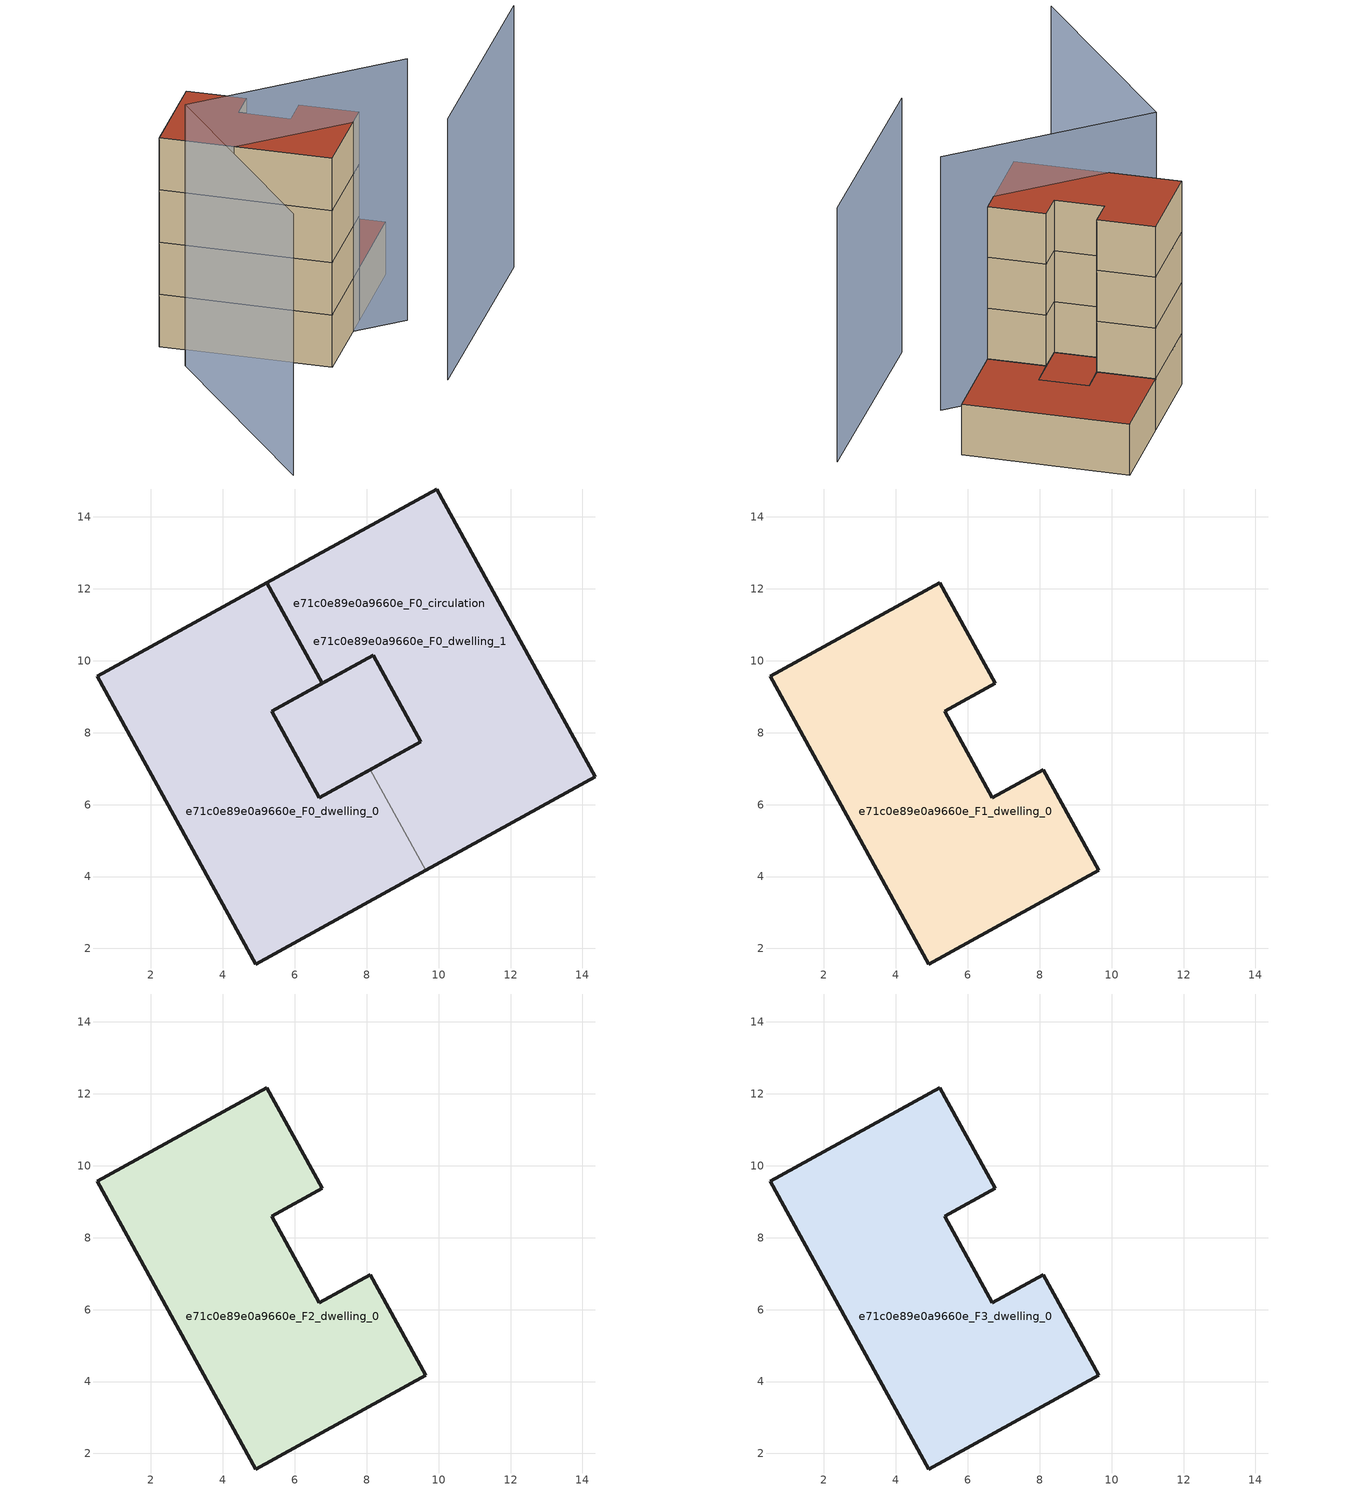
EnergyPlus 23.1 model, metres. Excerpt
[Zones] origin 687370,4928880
e71c0e89e0a9660e_F0_dwelling_0
 floor ground (EU_floor_Construction): 6.77,9.37 5.35,8.59 6.08,7.28 6.68,6.19 8.09,6.97 9.64,4.17 4.92,1.57 0.51,9.57 5.23,12.17 z0; 8.19,10.15 9.51,7.75 8.09,6.97 6.68,6.19 6.08,7.28 5.35,8.59 z0
 wall outside (EU_wall_Construction): 8.09,6.97 6.68,6.19 5.35,8.59 6.77,9.37 5.23,12.17 0.51,9.57 4.92,1.57 9.64,4.17 z0:3
 wall to e71c0e89e0a9660e_F0_dwelling_1 (EU_wall_Construction): 9.64,4.17 8.09,6.97 z0:3
 roof outside (EU_floor_Construction): 9.51,7.75 8.19,10.15 5.35,8.59 6.68,6.19 8.09,6.97 z3
e71c0e89e0a9660e_F0_dwelling_1
 floor ground (EU_floor_Construction): 9.95,14.77 14.36,6.77 9.64,4.17 8.09,6.97 9.51,7.75 8.19,10.15 6.77,9.37 5.23,12.17 z0; 8.19,10.15 9.51,7.75 8.09,6.97 6.68,6.19 5.35,8.59 z0
 wall outside (EU_wall_Construction): 9.64,4.17 14.36,6.77 9.95,14.77 5.23,12.17 6.77,9.37 8.19,10.15 9.51,7.75 8.09,6.97 z0:3
 roof outside (EU_roof_Construction): 9.51,7.75 8.19,10.15 5.35,8.59 6.68,6.19 8.09,6.97 z3; 14.36,6.77 9.95,14.77 5.23,12.17 6.77,9.37 8.19,10.15 9.51,7.75 8.09,6.97 9.64,4.17 z3
e71c0e89e0a9660e_F0_circulation
 floor ground (EU_floor_Construction): 8.19,10.15 9.51,7.75 8.09,6.97 6.68,6.19 6.08,7.28 5.35,8.59 z0; 6.77,9.37 5.35,8.59 6.68,6.19 8.09,6.97 9.64,4.17 4.92,1.57 0.51,9.57 5.23,12.17 z0; 9.95,14.77 14.36,6.77 9.64,4.17 8.09,6.97 9.51,7.75 8.19,10.15 6.77,9.37 5.23,12.17 z0
 wall outside (EU_wall_Construction): 9.51,7.75 8.19,10.15 5.35,8.59 6.68,6.19 9.51,7.75 z0:3
 roof outside (EU_roof_Construction): 9.51,7.75 8.19,10.15 5.35,8.59 6.08,7.28 6.68,6.19 8.09,6.97 z3; 9.64,4.17 8.09,6.97 6.68,6.19 5.35,8.59 6.77,9.37 5.23,12.17 0.51,9.57 4.92,1.57 z3; 14.36,6.77 9.95,14.77 5.23,12.17 6.77,9.37 8.19,10.15 9.51,7.75 8.09,6.97 9.64,4.17 z3
e71c0e89e0a9660e_F1_dwelling_0
 floor to e71c0e89e0a9660e_F0_dwelling_0 (EU_floor_Construction): 6.77,9.37 5.35,8.59 6.08,7.28 6.68,6.19 8.09,6.97 9.64,4.17 4.92,1.57 0.51,9.57 5.23,12.17 z3
 wall outside (EU_wall_Construction): 4.92,1.57 9.64,4.17 8.09,6.97 6.68,6.19 5.35,8.59 6.77,9.37 5.23,12.17 0.51,9.57 4.92,1.57 z3:6
e71c0e89e0a9660e_F2_dwelling_0
 floor to e71c0e89e0a9660e_F1_dwelling_0 (EU_floor_Construction): 6.77,9.37 5.35,8.59 6.68,6.19 8.09,6.97 9.64,4.17 4.92,1.57 0.51,9.57 5.23,12.17 z6
 wall outside (EU_wall_Construction): 4.92,1.57 9.64,4.17 8.09,6.97 6.68,6.19 5.35,8.59 6.77,9.37 5.23,12.17 0.51,9.57 4.92,1.57 z6:9
e71c0e89e0a9660e_F3_dwelling_0
 floor to e71c0e89e0a9660e_F2_dwelling_0 (EU_floor_Construction): 6.77,9.37 5.35,8.59 6.68,6.19 8.09,6.97 9.64,4.17 4.92,1.57 0.51,9.57 5.23,12.17 z9
 wall outside (EU_wall_Construction): 4.92,1.57 9.64,4.17 8.09,6.97 6.68,6.19 5.35,8.59 6.77,9.37 5.23,12.17 0.51,9.57 4.92,1.57 z9:12
 roof outside (EU_roof_Construction): 9.64,4.17 8.09,6.97 6.68,6.19 5.35,8.59 6.77,9.37 5.23,12.17 0.51,9.57 4.92,1.57 z12
shading: 7.95,-3.67 19.42,2.58 / -5.2,-5.28 -0.14,7.13 / -0.14,7.13 11.38,2.44 z0:15
[Building]
EU S2 Campaign: North Axis=0; Terrain=City; Solar Distribution=FullExterior
[Site:Location]
Bologna: Latitude=44.5; Longitude=11.25; Time Zone=1; Elevation=37
[SizingPeriod:WeatherFileDays]
AnnualSizingPeriod: Begin Month=1; Begin Day of Month=1; End Month=12; End Day of Month=31; Day of Week for Start Day=Monday; Use Weather File Daylight Saving Period=No; Use Weather File Rain and Snow Indicators=No
[MATERIAL]
EU_InternalMass_Material: Roughness=MediumRough; Thickness=0.1; Conductivity=1; Density=1800; Specific Heat=900; Thermal Absorptance=0.9; Solar Absorptance=0.7; Visible Absorptance=0.7
[MATERIAL:NOMASS] Roughness=MediumRough; Thermal Absorptance=0.9; Solar Absorptance=0.7; Visible Absorptance=0.7
Name | Thermal Resistance
EU_wall_NoMass | 0.937881
EU_roof_NoMass | 0.548572
EU_floor_NoMass | 0.71348
[CONSTRUCTION]
EU_wall_Construction: EU_wall_NoMass
EU_roof_Construction: EU_roof_NoMass
EU_floor_Construction: EU_floor_NoMass
EU_InternalMass_Construction: EU_InternalMass_Material
[ZONE] Type=1; Multiplier=1; Ceiling Height=autocalculate; Floor Area=autocalculate; Part of Total Floor Area=Yes
Name | Volume
e71c0e89e0a9660e_F0_dwelling_0 | 161.045
e71c0e89e0a9660e_F1_dwelling_0; e71c0e89e0a9660e_F2_dwelling_0; e71c0e89e0a9660e_F3_dwelling_0 | 134.451
e71c0e89e0a9660e_F0_dwelling_1 | 161.046
e71c0e89e0a9660e_F0_circulation | 295.496
[INTERNALMASS] Construction=EU_InternalMass_Construction
Name | Zone or ZoneList | Surface Area
e71c0e89e0a9660e_F0_dwelling_0_EU_InternalMass | e71c0e89e0a9660e_F0_dwelling_0 | 44.8169
e71c0e89e0a9660e_F0_dwelling_1_EU_InternalMass | e71c0e89e0a9660e_F0_dwelling_1 | 44.8169
e71c0e89e0a9660e_F1_dwelling_0_EU_InternalMass | e71c0e89e0a9660e_F1_dwelling_0 | 98.5593
e71c0e89e0a9660e_F2_dwelling_0_EU_InternalMass | e71c0e89e0a9660e_F2_dwelling_0 | 98.5593
e71c0e89e0a9660e_F3_dwelling_0_EU_InternalMass | e71c0e89e0a9660e_F3_dwelling_0 | 98.5593
[OTHEREQUIPMENT] Fuel Type=Electricity; Design Level Calculation Method=Watts/Area; Power per Zone Floor Area=1; Fraction Latent=0; Fraction Radiant=0; Fraction Lost=0; Carbon Dioxide Generation Rate=0; EndUse Subcategory=EU_Step8_InternalGains
Name | Zone or ZoneList or Space or SpaceList | Schedule
EU_Step8_InternalGain_e71c0e89e0a9660e_F0_dwelling_0_f000 | e71c0e89e0a9660e_F0_dwelling_0 | EU_Step8_GainSchedule_e71c0e89e0a9660e_F0_dwelling_0_f000
EU_Step8_InternalGain_e71c0e89e0a9660e_F0_dwelling_1_f000 | e71c0e89e0a9660e_F0_dwelling_1 | EU_Step8_GainSchedule_e71c0e89e0a9660e_F0_dwelling_1_f000
EU_Step8_InternalGain_e71c0e89e0a9660e_F1_dwelling_0_f000 | e71c0e89e0a9660e_F1_dwelling_0 | EU_Step8_GainSchedule_e71c0e89e0a9660e_F1_dwelling_0_f000
EU_Step8_InternalGain_e71c0e89e0a9660e_F2_dwelling_0_f000 | e71c0e89e0a9660e_F2_dwelling_0 | EU_Step8_GainSchedule_e71c0e89e0a9660e_F2_dwelling_0_f000
EU_Step8_InternalGain_e71c0e89e0a9660e_F3_dwelling_0_f000 | e71c0e89e0a9660e_F3_dwelling_0 | EU_Step8_GainSchedule_e71c0e89e0a9660e_F3_dwelling_0_f000
[ZONEINFILTRATION:DESIGNFLOWRATE]
EU_Circulation_Infiltration_e71c0e89e0a9660e_F0_circulation: Zone or ZoneList or Space or SpaceList=e71c0e89e0a9660e_F0_circulation; Schedule=EU_AlwaysOn; Design Flow Rate Calculation Method=Flow/Area; Flow Rate per Floor Area=0.0005; Constant Term Coefficient=1; Temperature Term Coefficient=0; Velocity Term Coefficient=0; Velocity Squared Term Coefficient=0
[ZONEVENTILATION:DESIGNFLOWRATE] Schedule=EU_AlwaysOn; Design Flow Rate Calculation Method=AirChanges/Hour; Air Changes per Hour=0.687892; Ventilation Type=Natural; Fan Pressure Rise=0; Fan Total Efficiency=1; Constant Term Coefficient=1; Temperature Term Coefficient=0; Velocity Term Coefficient=0; Velocity Squared Term Coefficient=0; Minimum Indoor Temperature=-100; Maximum Indoor Temperature=100; Delta Temperature=-100; Minimum Outdoor Temperature=-100; Maximum Outdoor Temperature=100; Maximum Wind Speed=40
Name | Zone or ZoneList or Space or SpaceList
EU_ConstantAir_e71c0e89e0a9660e_F0_dwelling_0 | e71c0e89e0a9660e_F0_dwelling_0
EU_ConstantAir_e71c0e89e0a9660e_F0_dwelling_1 | e71c0e89e0a9660e_F0_dwelling_1
EU_ConstantAir_e71c0e89e0a9660e_F1_dwelling_0 | e71c0e89e0a9660e_F1_dwelling_0
EU_ConstantAir_e71c0e89e0a9660e_F2_dwelling_0 | e71c0e89e0a9660e_F2_dwelling_0
EU_ConstantAir_e71c0e89e0a9660e_F3_dwelling_0 | e71c0e89e0a9660e_F3_dwelling_0
[HVACTEMPLATE:THERMOSTAT] Constant Heating Setpoint=20; Constant Cooling Setpoint=50
EU_HeatOnly_e71c0e89e0a9660e_F0_dwelling_0; EU_HeatOnly_e71c0e89e0a9660e_F0_dwelling_1; EU_HeatOnly_e71c0e89e0a9660e_F1_dwelling_0; EU_HeatOnly_e71c0e89e0a9660e_F2_dwelling_0; EU_HeatOnly_e71c0e89e0a9660e_F3_dwelling_0
[HVACTEMPLATE:ZONE:IDEALLOADSAIRSYSTEM] System Availability Schedule=EU_AlwaysOn; Maximum Heating Supply Air Temperature=50; Minimum Cooling Supply Air Temperature=13; Maximum Heating Supply Air Humidity Ratio=0.0156; Minimum Cooling Supply Air Humidity Ratio=0.0077; Heating Limit=NoLimit; Cooling Limit=NoLimit; Heating Availability Schedule=EU_AlwaysOn; Cooling Availability Schedule=EU_CoolingOff; Dehumidification Control Type=ConstantSensibleHeatRatio; Cooling Sensible Heat Ratio=0.7; Dehumidification Setpoint=60; Humidification Control Type=None; Humidification Setpoint=30; Outdoor Air Method=None; Outdoor Air Flow Rate per Person=0.00944; Outdoor Air Flow Rate per Zone Floor Area=0; Outdoor Air Flow Rate per Zone=0; Demand Controlled Ventilation Type=None; Outdoor Air Economizer Type=NoEconomizer; Heat Recovery Type=None; Sensible Heat Recovery Effectiveness=0.7; Latent Heat Recovery Effectiveness=0.65
Name | Template Thermostat
e71c0e89e0a9660e_F0_dwelling_0 | EU_HeatOnly_e71c0e89e0a9660e_F0_dwelling_0
e71c0e89e0a9660e_F0_dwelling_1 | EU_HeatOnly_e71c0e89e0a9660e_F0_dwelling_1
e71c0e89e0a9660e_F1_dwelling_0 | EU_HeatOnly_e71c0e89e0a9660e_F1_dwelling_0
e71c0e89e0a9660e_F2_dwelling_0 | EU_HeatOnly_e71c0e89e0a9660e_F2_dwelling_0
e71c0e89e0a9660e_F3_dwelling_0 | EU_HeatOnly_e71c0e89e0a9660e_F3_dwelling_0
[SIZING:ZONE] Zone Cooling Design Supply Air Temperature Input Method=SupplyAirTemperature; Zone Cooling Design Supply Air Temperature=13; Zone Heating Design Supply Air Temperature Input Method=SupplyAirTemperature; Zone Heating Design Supply Air Temperature=50; Zone Cooling Design Supply Air Humidity Ratio=0.008; Zone Heating Design Supply Air Humidity Ratio=0.008; Cooling Design Air Flow Method=DesignDay; Cooling Design Air Flow Rate=0; Cooling Minimum Air Flow per Zone Floor Area=0.000762; Cooling Minimum Air Flow=0; Cooling Minimum Air Flow Fraction=0.2; Heating Design Air Flow Method=DesignDay; Heating Design Air Flow Rate=0; Heating Maximum Air Flow per Zone Floor Area=0.002032; Heating Maximum Air Flow=0.141576; Heating Maximum Air Flow Fraction=0.3; Account for Dedicated Outdoor Air System=No; Dedicated Outdoor Air System Control Strategy=NeutralSupplyAir; Dedicated Outdoor Air Low Setpoint Temperature for Design=autosize; Dedicated Outdoor Air High Setpoint Temperature for Design=autosize; Zone Load Sizing Method=Sensible Load Only No Latent Load; Zone Latent Cooling Design Supply Air Humidity Ratio Input Method=HumidityRatioDifference; Zone Cooling Design Supply Air Humidity Ratio Difference=0.005; Zone Latent Heating Design Supply Air Humidity Ratio Input Method=HumidityRatioDifference; Zone Humidification Design Supply Air Humidity Ratio Difference=0.005
e71c0e89e0a9660e_F0_dwelling_0; e71c0e89e0a9660e_F0_dwelling_1; e71c0e89e0a9660e_F1_dwelling_0; e71c0e89e0a9660e_F2_dwelling_0; e71c0e89e0a9660e_F3_dwelling_0
[SCHEDULE:CONSTANT]
Name | Hourly Value
EU_AlwaysOn | 1
EU_CoolingOff | 0
[SCHEDULE:FILE] Column Number=1; Rows to Skip at Top=0; Number of Hours of Data=8760; Column Separator=Comma; Interpolate to Timestep=No; Minutes per Item=60; Adjust Schedule for Daylight Savings=Yes
Name | File
EU_Step8_GainSchedule_e71c0e89e0a9660e_F0_dwelling_0_f000 | ../../schedules/e71c0e89e0a9660e/e71c0e89e0a9660e_F0_dwelling_0_f000_gain.csv
EU_Step8_GainSchedule_e71c0e89e0a9660e_F0_dwelling_1_f000 | ../../schedules/e71c0e89e0a9660e/e71c0e89e0a9660e_F0_dwelling_1_f000_gain.csv
EU_Step8_GainSchedule_e71c0e89e0a9660e_F1_dwelling_0_f000 | ../../schedules/e71c0e89e0a9660e/e71c0e89e0a9660e_F1_dwelling_0_f000_gain.csv
EU_Step8_GainSchedule_e71c0e89e0a9660e_F2_dwelling_0_f000 | ../../schedules/e71c0e89e0a9660e/e71c0e89e0a9660e_F2_dwelling_0_f000_gain.csv
EU_Step8_GainSchedule_e71c0e89e0a9660e_F3_dwelling_0_f000 | ../../schedules/e71c0e89e0a9660e/e71c0e89e0a9660e_F3_dwelling_0_f000_gain.csv
